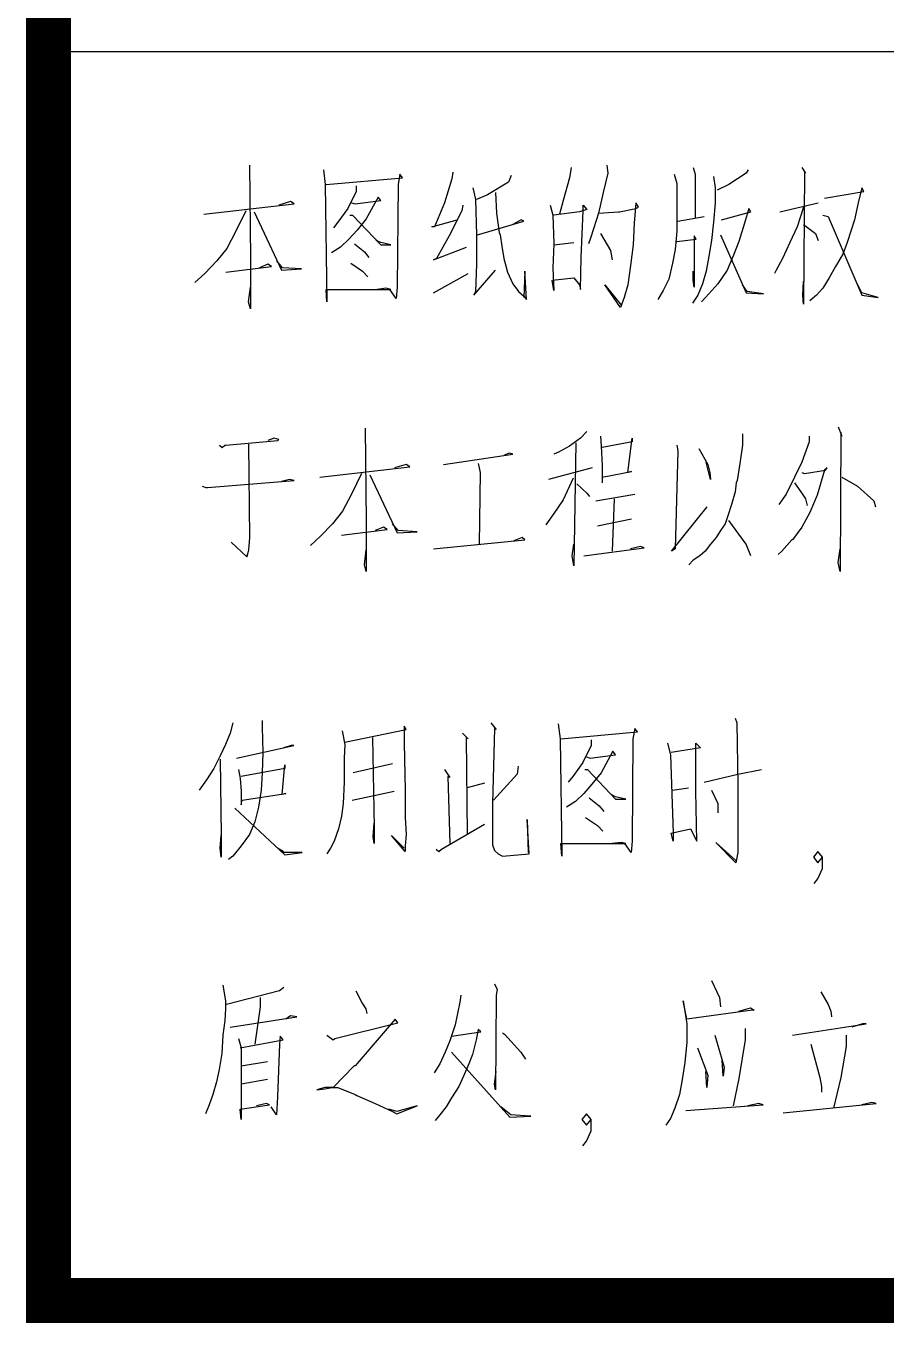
# Model space of a CAD drawing. Extents: x 39560 to 217760, y -140239 to 277665.
# Drawn here: x 136469 to 138409, y 160302 to 163228 of the extents above; entities that cross this region are included whole.
import ezdxf

# ---------------------------------------------------------------- set-up
doc = ezdxf.new("R2010")
doc.units = 0
doc.header["$LTSCALE"] = 1000
doc.header["$MEASUREMENT"] = 0
doc.layers.add('PUB_TITLE', color=4, linetype='Continuous')

# ---------------------------------------------------------------- blocks, each defined once
blk = doc.blocks.new('adasdcxcx')
at = {"layer": 'PUB_TITLE'}
for p, q in [((-2484, 39482.4), (-2484, 12460.5)), ((-2484, 15277.7), (4656, 15277.7)), ((-2030.5, 15021.3), (-2028.4, 14810.5)), ((-1863.9, 15011), (-1859.8, 14977.6)), ((-1304.7, 15016.1), (-1308.8, 14993)), ((-1224.5, 15021.3), (-1222.4, 15003.3)), ((-1029.2, 15016.1), (-1025.1, 15000.7)), ((-905.8, 15011), (-909.9, 15003.3)), ((-784.5, 15016.1), (-776.3, 15003.3)), ((-1857.8, 14977.6), (-1685, 14993)), ((-1691.2, 15000.7), (-1695.3, 14977.6)), ((-1685, 14993), (-1691.2, 15000.7)), ((-1574, 14990.4), (-1590.5, 14936.4)), ((-1572, 15005.8), (-1574, 14990.4)), ((-1446.5, 14982.7), (-1493.8, 14954.4)), ((-1440.4, 14998.1), (-1446.5, 14982.7)), ((-1308.8, 14993), (-1323.2, 14941.6)), ((-1222.4, 15003.3), (-1232.7, 14959.6)), ((-1072.3, 15000.7), (-1066.2, 14980.1)), ((-1066.2, 14980.1), (-1066.2, 14918.5)), ((-1025.1, 15000.7), (-1025.1, 14903)), ((-983.9, 14995.6), (-979.8, 14969.9)), ((-909.9, 15003.3), (-949, 14977.6)), ((-778.3, 15005.8), (-780.4, 14707.7)), ((-776.3, 15003.3), (-778.3, 15005.8)), ((-1859.8, 14977.6), (-1855.7, 14712.9)), ((-1789.9, 14962.1), (-1808.4, 14923.6)), ((-1789.9, 14975), (-1789.9, 14962.1)), ((-1695.3, 14977.6), (-1697.4, 14746.3)), ((-1526.7, 14969.9), (-1520.6, 14944.2)), ((-1493.8, 14954.4), (-1518.5, 14944.2)), ((-1475.3, 14959.6), (-1473.3, 14913.3)), ((-1232.7, 14959.6), (-1243, 14913.3)), ((-979.8, 14969.9), (-979.8, 14936.4)), ((-949, 14977.6), (-975.7, 14964.7)), ((-733.1, 14946.7), (-644.7, 14962.1)), ((-648.8, 14969.9), (-657, 14936.4)), ((-644.7, 14962.1), (-648.8, 14969.9)), ((-2133.3, 14910.7), (-1929.7, 14933.9)), ((-1937.9, 14939), (-1964.7, 14931.3)), ((-1929.7, 14933.9), (-1937.9, 14939)), ((-1808.4, 14923.6), (-1831, 14892.8)), ((-1800.2, 14936.4), (-1792, 14933.9)), ((-1792, 14933.9), (-1734.4, 14941.6)), ((-1740.6, 14949.3), (-1767.3, 14900.5)), ((-1734.4, 14941.6), (-1740.6, 14949.3)), ((-1590.5, 14936.4), (-1613.1, 14882.5)), ((-1549.3, 14931.3), (-1551.4, 14918.5)), ((-1520.6, 14944.2), (-1518.5, 14864.5)), ((-1352, 14931.3), (-1345.8, 14908.2)), ((-1323.2, 14941.6), (-1331.4, 14910.7)), ((-1277.9, 14931.3), (-1269.7, 14921)), ((-1277.9, 14918.5), (-1277.9, 14931.3)), ((-1195.7, 14915.9), (-1158.7, 14923.6)), ((-1158.7, 14936.4), (-1162.8, 14890.2)), ((-1152.5, 14926.2), (-1158.7, 14936.4)), ((-1158.7, 14923.6), (-1152.5, 14926.2)), ((-979.8, 14936.4), (-983.9, 14892.8)), ((-903.7, 14923.6), (-914, 14890.2)), ((-899.6, 14915.9), (-903.7, 14923.6)), ((-833.8, 14915.9), (-747.5, 14936.4)), ((-780.4, 14926.2), (-794.8, 14882.5)), ((-657, 14936.4), (-665.2, 14897.9)), ((-2038.7, 14918.5), (-2061.3, 14872.2)), ((-2020.2, 14915.9), (-1958.5, 14784.8)), ((-1831, 14892.8), (-1841.3, 14879.9)), ((-1804.3, 14908.2), (-1798.1, 14908.2)), ((-1798.1, 14908.2), (-1734.4, 14841.4)), ((-1767.3, 14900.5), (-1787.9, 14874.8)), ((-1619.3, 14882.5), (-1561.7, 14897.9)), ((-1551.4, 14918.5), (-1580.2, 14861.9)), ((-1516.4, 14864.5), (-1411.6, 14895.3)), ((-1473.3, 14913.3), (-1467.1, 14869.6)), ((-1417.8, 14897.9), (-1436.3, 14887.6)), ((-1411.6, 14895.3), (-1417.8, 14897.9)), ((-1345.8, 14908.2), (-1343.7, 14843.9)), ((-1286.2, 14915.9), (-1343.7, 14908.2)), ((-1269.7, 14921), (-1286.2, 14915.9)), ((-1282.1, 14813.1), (-1277.9, 14918.5)), ((-1243, 14913.3), (-1253.3, 14879.9)), ((-1243, 14913.3), (-1197.8, 14915.9)), ((-1197.8, 14915.9), (-1195.7, 14915.9)), ((-1066.2, 14918.5), (-1066.2, 14872.2)), ((-1064.1, 14895.3), (-1004.5, 14905.6)), ((-983.9, 14892.8), (-988, 14851.6)), ((-965.4, 14897.9), (-899.6, 14915.9)), ((-737.2, 14908.2), (-724.9, 14905.6)), ((-724.9, 14905.6), (-648.8, 14728.3)), ((-665.2, 14897.9), (-673.5, 14872.2)), ((-2061.3, 14872.2), (-2081.9, 14833.6)), ((-1787.9, 14874.8), (-1806.4, 14854.2)), ((-1613.1, 14882.5), (-1619.3, 14882.5)), ((-1518.5, 14864.5), (-1518.5, 14797.7)), ((-1467.1, 14869.6), (-1465, 14864.5)), ((-1465, 14864.5), (-1460.9, 14838.8)), ((-1253.3, 14879.9), (-1261.5, 14856.8)), ((-1238.9, 14867.1), (-1216.3, 14828.5)), ((-1162.8, 14890.2), (-1164.9, 14841.4)), ((-1066.2, 14872.2), (-1070.3, 14831.1)), ((-967.5, 14864.5), (-909.9, 14733.4)), ((-914, 14890.2), (-926.4, 14849.1)), ((-794.8, 14882.5), (-811.2, 14846.5)), ((-780.4, 14887.6), (-753.7, 14867.1)), ((-753.7, 14867.1), (-747.5, 14851.6)), ((-673.5, 14872.2), (-681.7, 14846.5)), ((-1824.9, 14836.2), (-1845.4, 14823.4)), ((-1806.4, 14854.2), (-1824.9, 14836.2)), ((-1794, 14843.9), (-1771.4, 14825.9)), ((-1734.4, 14846.5), (-1744.7, 14851.6)), ((-1711.8, 14841.4), (-1734.4, 14846.5)), ((-1734.4, 14841.4), (-1711.8, 14841.4)), ((-1615.1, 14807.9), (-1541.1, 14836.2)), ((-1580.2, 14861.9), (-1609, 14810.5)), ((-1460.9, 14838.8), (-1456.8, 14810.5)), ((-1343.7, 14843.9), (-1345.8, 14790)), ((-1343.7, 14841.4), (-1298.5, 14846.5)), ((-1261.5, 14856.8), (-1265.6, 14843.9)), ((-1164.9, 14841.4), (-1171, 14795.1)), ((-1066.2, 14849.1), (-1023, 14854.2)), ((-1027.1, 14861.9), (-1027.1, 14746.3)), ((-1023, 14854.2), (-1027.1, 14861.9)), ((-988, 14851.6), (-994.2, 14815.7)), ((-926.4, 14849.1), (-938.7, 14818.2)), ((-811.2, 14846.5), (-827.7, 14810.5)), ((-681.7, 14846.5), (-692, 14820.8)), ((-2104.5, 14805.4), (-2131.2, 14777.1)), ((-2081.9, 14833.6), (-2104.5, 14805.4)), ((-2028.4, 14810.5), (-2028.4, 14697.4)), ((-1956.4, 14790), (-1968.8, 14805.4)), ((-1771.4, 14825.9), (-1761.1, 14813.1)), ((-1609, 14810.5), (-1615.1, 14807.9)), ((-1456.8, 14810.5), (-1448.6, 14779.7)), ((-1284.1, 14741.1), (-1282.1, 14813.1)), ((-1216.3, 14828.5), (-1214.2, 14820.8)), ((-1214.2, 14820.8), (-1212.2, 14807.9)), ((-1070.3, 14831.1), (-1076.5, 14800.2)), ((-994.2, 14815.7), (-1000.4, 14782.2)), ((-938.7, 14818.2), (-953.1, 14784.8)), ((-827.7, 14810.5), (-842.1, 14784.8)), ((-692, 14820.8), (-708.4, 14792.5)), ((-2131.2, 14777.1), (-2153.8, 14756.5)), ((-2083.9, 14779.7), (-1981.1, 14792.5)), ((-1989.3, 14797.7), (-2007.8, 14790)), ((-1981.1, 14792.5), (-1989.3, 14797.7)), ((-1958.5, 14784.8), (-1913.3, 14787.4)), ((-1913.3, 14787.4), (-1956.4, 14790)), ((-1802.2, 14800.2), (-1775.5, 14782.2)), ((-1775.5, 14782.2), (-1763.2, 14769.4)), ((-1615.1, 14733.4), (-1537, 14777.1)), ((-1524.7, 14728.3), (-1475.3, 14784.8)), ((-1518.5, 14797.7), (-1520.6, 14736)), ((-1448.6, 14779.7), (-1436.3, 14754)), ((-1409.5, 14782.2), (-1411.6, 14723.1)), ((-1405.4, 14718), (-1409.5, 14782.2)), ((-1345.8, 14790), (-1343.7, 14738.6)), ((-1171, 14795.1), (-1177.2, 14751.4)), ((-1076.5, 14800.2), (-1084.7, 14764.3)), ((-1029.2, 14761.7), (-1029.2, 14782.2)), ((-1000.4, 14782.2), (-1008.6, 14754)), ((-953.1, 14784.8), (-973.6, 14754)), ((-842.1, 14784.8), (-846.2, 14777.1)), ((-708.4, 14792.5), (-722.8, 14766.8)), ((-2032.5, 14712.9), (-2028.4, 14746.3)), ((-1697.4, 14746.3), (-1699.4, 14720.6)), ((-1436.3, 14754), (-1423.9, 14736)), ((-1347.9, 14761.7), (-1298.5, 14766.8)), ((-1343.7, 14738.6), (-1347.9, 14761.7)), ((-1298.5, 14766.8), (-1286.2, 14751.4)), ((-1286.2, 14751.4), (-1284.1, 14741.1)), ((-1228.6, 14751.4), (-1191.6, 14705.1)), ((-1193.6, 14700), (-1228.6, 14751.4)), ((-1177.2, 14751.4), (-1185.4, 14723.1)), ((-1084.7, 14764.3), (-1097, 14738.6)), ((-1027.1, 14746.3), (-1029.2, 14761.7)), ((-1008.6, 14754), (-1018.9, 14728.3)), ((-973.6, 14754), (-994.2, 14730.8)), ((-907.9, 14736), (-918.1, 14751.4)), ((-782.4, 14728.3), (-780.4, 14759.1)), ((-722.8, 14766.8), (-737.2, 14743.7)), ((-648.8, 14733.4), (-663.2, 14761.7)), ((-1857.8, 14741.1), (-1711.8, 14741.1)), ((-1855.7, 14712.9), (-1857.8, 14741.1)), ((-1722.1, 14743.7), (-1742.6, 14741.1)), ((-1711.8, 14741.1), (-1722.1, 14743.7)), ((-1699.4, 14720.6), (-1713.8, 14741.1)), ((-1520.6, 14736), (-1524.7, 14728.3)), ((-1423.9, 14736), (-1411.6, 14725.7)), ((-1411.6, 14725.7), (-1405.4, 14718)), ((-1185.4, 14723.1), (-1193.6, 14700)), ((-1097, 14738.6), (-1109.3, 14718)), ((-1018.9, 14728.3), (-1031.2, 14710.3)), ((-994.2, 14730.8), (-1010.7, 14712.9)), ((-909.9, 14733.4), (-870.8, 14730.8)), ((-870.8, 14730.8), (-907.9, 14736)), ((-780.4, 14707.7), (-782.4, 14728.3)), ((-751.6, 14728.3), (-766, 14715.4)), ((-737.2, 14743.7), (-751.6, 14728.3)), ((-611.8, 14723.1), (-648.8, 14733.4)), ((-648.8, 14728.3), (-611.8, 14723.1)), ((-2028.4, 14697.4), (-2032.5, 14712.9)), ((-1769.3, 14428.3), (-1767.3, 14217.5)), ((-702.2, 14430.9), (-694, 14410.3)), ((-2083.9, 14389.7), (-1966.7, 14400)), ((-1975, 14405.2), (-1989.3, 14400)), ((-1964.7, 14402.6), (-1975, 14405.2)), ((-1966.7, 14400), (-1964.7, 14402.6)), ((-1284.1, 14405.2), (-1308.8, 14387.2)), ((-1269.7, 14420.6), (-1284.1, 14405.2)), ((-1238.9, 14410.3), (-1236.8, 14387.2)), ((-1166.9, 14397.4), (-1234.8, 14384.6)), ((-1177.2, 14328.1), (-1166.9, 14405.2)), ((-1166.9, 14405.2), (-1166.9, 14397.4)), ((-918.1, 14415.4), (-918.1, 14394.9)), ((-768, 14397.4), (-784.5, 14351.2)), ((-768, 14410.3), (-768, 14397.4)), ((-696.1, 14418), (-698.1, 14104.5)), ((-694, 14410.3), (-696.1, 14418)), ((-2098.3, 14389.7), (-2092.1, 14384.6)), ((-2092.1, 14384.6), (-2086, 14389.7)), ((-2086, 14389.7), (-2083.9, 14389.7)), ((-2032.5, 14392.3), (-2030.5, 14181.6)), ((-1592.5, 14346), (-1436.3, 14369.2)), ((-1444.5, 14371.7), (-1456.8, 14366.6)), ((-1436.3, 14369.2), (-1444.5, 14371.7)), ((-1333.5, 14374.3), (-1343.7, 14369.2)), ((-1308.8, 14387.2), (-1333.5, 14374.3)), ((-1294.4, 14394.9), (-1298.5, 14117.3)), ((-1236.8, 14387.2), (-1234.8, 14343.5)), ((-1064.1, 14376.9), (-1070.3, 14155.9)), ((-1066.2, 14389.7), (-1064.1, 14376.9)), ((-1016.8, 14382), (-996.3, 14346)), ((-918.1, 14389.7), (-924.3, 14348.6)), ((-918.1, 14394.9), (-918.1, 14389.7)), ((-1872.1, 14317.8), (-1668.6, 14340.9)), ((-1676.8, 14346), (-1703.6, 14338.3)), ((-1668.6, 14340.9), (-1676.8, 14346)), ((-1514.4, 14348.6), (-1510.3, 14328.1)), ((-1257.4, 14338.3), (-1356.1, 14312.6)), ((-1234.8, 14343.5), (-1234.8, 14304.9)), ((-990.1, 14312.6), (-1000.4, 14351.2)), ((-996.3, 14346), (-992.2, 14328.1)), ((-924.3, 14348.6), (-930.5, 14310.1)), ((-784.5, 14351.2), (-800.9, 14317.8)), ((-726.9, 14338.3), (-733.1, 14333.2)), ((-731, 14333.2), (-726.9, 14338.3)), ((-2125, 14294.6), (-1929.7, 14310.1)), ((-1940, 14312.6), (-1958.5, 14307.5)), ((-1929.7, 14310.1), (-1940, 14312.6)), ((-1777.6, 14325.5), (-1800.2, 14279.2)), ((-1759.1, 14322.9), (-1697.4, 14191.8)), ((-1510.3, 14328.1), (-1512.3, 14166.1)), ((-1300.6, 14315.2), (-1323.2, 14266.4)), ((-1234.8, 14317.8), (-1169, 14330.6)), ((-1169, 14330.6), (-1177.2, 14328.1)), ((-992.2, 14328.1), (-990.1, 14312.6)), ((-930.5, 14310.1), (-932.5, 14304.9)), ((-800.9, 14317.8), (-819.4, 14279.2)), ((-784.5, 14328.1), (-778.3, 14325.5)), ((-778.3, 14325.5), (-731, 14333.2)), ((-733.1, 14333.2), (-749.5, 14276.7)), ((-694, 14317.8), (-659.1, 14297.2)), ((-2137.4, 14297.2), (-2129.2, 14294.6)), ((-2129.2, 14294.6), (-2125, 14294.6)), ((-1800.2, 14279.2), (-1820.7, 14240.7)), ((-1292.3, 14302.4), (-1269.7, 14281.8)), ((-1269.7, 14281.8), (-1263.6, 14274.1)), ((-1249.2, 14263.8), (-1160.8, 14279.2)), ((-934.6, 14284.4), (-942.8, 14256.1)), ((-932.5, 14304.9), (-934.6, 14284.4)), ((-819.4, 14279.2), (-835.9, 14256.1)), ((-800.9, 14304.9), (-786.5, 14284.4)), ((-786.5, 14284.4), (-776.3, 14268.9)), ((-659.1, 14297.2), (-622.1, 14263.8)), ((-1323.2, 14266.4), (-1343.7, 14235.5)), ((-1208, 14268.9), (-1212.2, 14150.7)), ((-1078.5, 14150.7), (-998.3, 14251)), ((-942.8, 14256.1), (-951, 14230.4)), ((-776.3, 14268.9), (-772.2, 14253.5)), ((-749.5, 14276.7), (-766, 14238.1)), ((-622.1, 14263.8), (-618, 14251)), ((-1820.7, 14240.7), (-1843.4, 14212.4)), ((-1343.7, 14235.5), (-1362.2, 14209.8)), ((-1169, 14222.7), (-1245, 14207.3)), ((-951, 14230.4), (-957.2, 14212.4)), ((-909.9, 14166.1), (-949, 14220.1)), ((-766, 14238.1), (-784.5, 14204.7)), ((-1843.4, 14212.4), (-1870.1, 14184.1)), ((-1822.8, 14186.7), (-1720, 14199.6)), ((-1767.3, 14217.5), (-1767.3, 14104.5)), ((-1728.2, 14204.7), (-1746.7, 14197)), ((-1720, 14199.6), (-1728.2, 14204.7)), ((-1695.3, 14197), (-1707.7, 14212.4)), ((-1697.4, 14191.8), (-1652.2, 14194.4)), ((-1652.2, 14194.4), (-1695.3, 14197)), ((-967.5, 14197), (-977.8, 14181.6)), ((-957.2, 14212.4), (-967.5, 14197)), ((-784.5, 14204.7), (-805.1, 14176.4)), ((-2071.6, 14171.3), (-2036.6, 14137.9)), ((-2036.6, 14137.9), (-2071.6, 14171.3)), ((-2030.5, 14181.6), (-2032.5, 14153.3)), ((-1870.1, 14184.1), (-1892.7, 14163.6)), ((-1615.1, 14155.9), (-1409.5, 14176.4)), ((-1415.7, 14181.6), (-1434.2, 14173.9)), ((-1409.5, 14176.4), (-1415.7, 14181.6)), ((-1302.6, 14140.4), (-1298.5, 14166.1)), ((-1148.4, 14161), (-1171, 14155.9)), ((-1140.2, 14158.4), (-1148.4, 14161)), ((-990.1, 14166.1), (-1002.4, 14150.7)), ((-977.8, 14181.6), (-990.1, 14166.1)), ((-899.6, 14140.4), (-909.9, 14166.1)), ((-807.1, 14176.4), (-829.7, 14150.7)), ((-805.1, 14176.4), (-807.1, 14176.4)), ((-2032.5, 14153.3), (-2036.6, 14137.9)), ((-2036.6, 14137.9), (-2034.6, 14145.6)), ((-1771.4, 14119.9), (-1767.3, 14153.3)), ((-1298.5, 14117.3), (-1302.6, 14140.4)), ((-1275.9, 14140.4), (-1140.2, 14158.4)), ((-1070.3, 14155.9), (-1078.5, 14150.7)), ((-1014.8, 14140.4), (-1029.2, 14130.2)), ((-1002.4, 14150.7), (-1014.8, 14140.4)), ((-829.7, 14150.7), (-837.9, 14143)), ((-702.2, 14125), (-698.1, 14155.9)), ((-1767.3, 14104.5), (-1771.4, 14119.9)), ((-1029.2, 14130.2), (-1039.4, 14119.9)), ((-698.1, 14104.5), (-702.2, 14125)), ((-2068, 13763.5), (-2074.1, 13740.4)), ((-2002.2, 13768.7), (-2002.2, 13753.3)), ((-2002.2, 13753.3), (-2000.1, 13696.7)), ((-1681.4, 13755.8), (-1681.4, 13717.3)), ((-1677.3, 13748.1), (-1681.4, 13755.8)), ((-1486.1, 13763.5), (-1473.8, 13748.1)), ((-1333.9, 13761), (-1329.8, 13727.6)), ((-935.1, 13773.8), (-931, 13763.5)), ((-931, 13763.5), (-928.9, 13622.2)), ((-2074.1, 13740.4), (-2084.4, 13714.7)), ((-1821.2, 13745.6), (-1815.1, 13714.7)), ((-1815.1, 13719.9), (-1677.3, 13748.1)), ((-1753.4, 13730.1), (-1749.3, 13527.1)), ((-1549.8, 13740.4), (-1537.5, 13727.6)), ((-1541.6, 13730.1), (-1539.5, 13511.7)), ((-1537.5, 13727.6), (-1541.6, 13730.1)), ((-1477.9, 13750.7), (-1482, 13581.1)), ((-1473.8, 13748.1), (-1477.9, 13750.7)), ((-1329.8, 13727.6), (-1325.7, 13462.8)), ((-1327.8, 13727.6), (-1155.1, 13743)), ((-1259.9, 13725), (-1259.9, 13712.1)), ((-1165.3, 13727.6), (-1167.4, 13496.3)), ((-1161.2, 13750.7), (-1165.3, 13727.6)), ((-1155.1, 13743), (-1161.2, 13750.7)), ((-2084.4, 13714.7), (-2096.7, 13689)), ((-2059.7, 13683.9), (-1930.2, 13712.1)), ((-2000.1, 13696.7), (-2002.2, 13650.5)), ((-1936.4, 13712.1), (-1952.8, 13707)), ((-1930.2, 13712.1), (-1936.4, 13712.1)), ((-1815.1, 13714.7), (-1817.1, 13683.9)), ((-1681.4, 13717.3), (-1679.4, 13611.9)), ((-1259.9, 13712.1), (-1278.4, 13673.6)), ((-1210.6, 13699.3), (-1237.3, 13650.5)), ((-1204.4, 13691.6), (-1210.6, 13699.3)), ((-1087.2, 13717.3), (-1081, 13691.6)), ((-1013.2, 13707), (-1079, 13696.7)), ((-1023.5, 13717.3), (-1013.2, 13707)), ((-1023.5, 13609.3), (-1023.5, 13717.3)), ((-2096.7, 13689), (-2111.1, 13660.7)), ((-2096.7, 13681.3), (-2094.7, 13509.1)), ((-1956.9, 13601.6), (-1950.8, 13668.4)), ((-1950.8, 13668.4), (-1950.8, 13660.7)), ((-1817.1, 13683.9), (-1817.1, 13629.9)), ((-1708.1, 13671), (-1796.6, 13650.5)), ((-1424.4, 13665.9), (-1426.5, 13647.9)), ((-1278.4, 13673.6), (-1301, 13642.7)), ((-1270.2, 13686.4), (-1262, 13683.9)), ((-1262, 13683.9), (-1204.4, 13691.6)), ((-1081, 13691.6), (-1074.9, 13514.2)), ((-2127.6, 13635), (-2144, 13611.9)), ((-2111.1, 13660.7), (-2127.6, 13635)), ((-2055.6, 13658.2), (-2051.5, 13637.6)), ((-2051.5, 13637.6), (-2049.5, 13609.3)), ((-1950.8, 13660.7), (-2049.5, 13642.7)), ((-2002.2, 13650.5), (-2004.2, 13611.9)), ((-1590.9, 13658.2), (-1578.6, 13640.2)), ((-1582.7, 13642.7), (-1578.6, 13491.1)), ((-1578.6, 13640.2), (-1582.7, 13642.7)), ((-1426.5, 13647.9), (-1479.9, 13588.8)), ((-1301, 13642.7), (-1311.3, 13629.9)), ((-1274.3, 13658.2), (-1268.1, 13658.2)), ((-1268.1, 13658.2), (-1204.4, 13591.3)), ((-1237.3, 13650.5), (-1257.9, 13624.8)), ((-1005, 13629.9), (-928.9, 13647.9)), ((-928.9, 13647.9), (-875.4, 13658.2)), ((-2049.5, 13609.3), (-2049.5, 13578.5)), ((-2004.2, 13611.9), (-2010.4, 13573.4)), ((-1817.1, 13629.9), (-1819.2, 13581.1)), ((-1798.6, 13588.8), (-1704, 13609.3)), ((-1679.4, 13611.9), (-1679.4, 13557.9)), ((-1500.5, 13627.3), (-1539.5, 13617)), ((-1257.9, 13624.8), (-1276.4, 13604.2)), ((-1076.9, 13611.9), (-1039.9, 13617)), ((-1021.4, 13496.3), (-1023.5, 13609.3)), ((-988.5, 13611.9), (-974.1, 13581.1)), ((-928.9, 13622.2), (-928.9, 13534.8)), ((-2049.5, 13578.5), (-2047.4, 13588.8)), ((-2047.4, 13588.8), (-1948.7, 13604.2)), ((-1948.7, 13604.2), (-1956.9, 13601.6)), ((-1819.2, 13581.1), (-1823.3, 13552.8)), ((-1482, 13581.1), (-1482, 13509.1)), ((-1294.9, 13586.2), (-1315.4, 13573.4)), ((-1276.4, 13604.2), (-1294.9, 13586.2)), ((-1264, 13593.9), (-1241.4, 13575.9)), ((-1241.4, 13575.9), (-1231.1, 13563.1)), ((-1204.4, 13596.5), (-1214.7, 13601.6)), ((-1181.8, 13591.3), (-1204.4, 13596.5)), ((-1204.4, 13591.3), (-1181.8, 13591.3)), ((-974.1, 13581.1), (-974.1, 13560.5)), ((-2063.8, 13570.8), (-1950.8, 13465.4)), ((-2010.4, 13573.4), (-2018.6, 13539.9)), ((-1823.3, 13552.8), (-1829.5, 13524.5)), ((-1679.4, 13557.9), (-1679.4, 13550.2)), ((-1679.4, 13550.2), (-1677.3, 13511.7)), ((-1272.3, 13550.2), (-1245.5, 13532.2)), ((-2018.6, 13539.9), (-2030.9, 13511.7)), ((-1829.5, 13524.5), (-1839.7, 13496.3)), ((-1751.3, 13506.5), (-1749.3, 13537.4)), ((-1749.3, 13527.1), (-1749.3, 13491.1)), ((-1597.1, 13478.3), (-1500.5, 13534.8)), ((-1403.8, 13545.1), (-1401.8, 13470.6)), ((-1399.7, 13468), (-1403.8, 13545.1)), ((-1245.5, 13532.2), (-1233.2, 13519.4)), ((-1079, 13514.2), (-1035.8, 13524.5)), ((-1035.8, 13524.5), (-1021.4, 13496.3)), ((-928.9, 13534.8), (-928.9, 13470.6)), ((-2096.7, 13480.8), (-2094.7, 13509.1)), ((-2094.7, 13509.1), (-2094.7, 13460.3)), ((-2030.9, 13511.7), (-2049.5, 13486)), ((-1839.7, 13496.3), (-1848, 13480.8)), ((-1749.3, 13491.1), (-1751.3, 13506.5)), ((-1710.2, 13509.1), (-1681.4, 13480.8)), ((-1679.4, 13473.1), (-1710.2, 13509.1)), ((-1677.3, 13511.7), (-1679.4, 13486)), ((-1482, 13509.1), (-1482, 13488.5)), ((-1482, 13488.5), (-1477.9, 13475.7)), ((-1327.8, 13491.1), (-1181.8, 13491.1)), ((-1325.7, 13462.8), (-1327.8, 13491.1)), ((-1192.1, 13493.7), (-1212.6, 13491.1)), ((-1181.8, 13491.1), (-1192.1, 13493.7)), ((-1169.5, 13470.6), (-1183.8, 13491.1)), ((-1167.4, 13496.3), (-1169.5, 13470.6)), ((-1074.9, 13496.3), (-1079, 13514.2)), ((-1074.9, 13514.2), (-1074.9, 13496.3)), ((-978.2, 13493.7), (-933, 13452.6)), ((-933, 13447.4), (-978.2, 13493.7)), ((-2094.7, 13460.3), (-2096.7, 13480.8)), ((-2068, 13462.8), (-2078.2, 13455.1)), ((-2049.5, 13486), (-2068, 13462.8)), ((-1954.9, 13473.1), (-1967.2, 13480.8)), ((-1952.8, 13470.6), (-1954.9, 13473.1)), ((-1911.7, 13470.6), (-1952.8, 13470.6)), ((-1950.8, 13465.4), (-1911.7, 13470.6)), ((-1848, 13480.8), (-1856.2, 13468)), ((-1679.4, 13486), (-1679.4, 13473.1)), ((-1609.5, 13478.3), (-1603.3, 13473.1)), ((-1603.3, 13473.1), (-1597.1, 13478.3)), ((-1477.9, 13475.7), (-1469.6, 13468)), ((-1469.6, 13468), (-1459.4, 13462.8)), ((-1459.4, 13462.8), (-1399.7, 13468)), ((-928.9, 13470.6), (-933, 13447.4)), ((-748, 13473.1), (-758.2, 13460.3)), ((-758.2, 13460.3), (-748, 13447.4)), ((-737.7, 13460.3), (-748, 13473.1)), ((-748, 13447.4), (-737.7, 13460.3)), ((-737.7, 13434.6), (-737.7, 13460.3)), ((-748, 13411.4), (-737.7, 13434.6)), ((-756.2, 13401.2), (-748, 13411.4)), ((-2090.6, 13171.9), (-2084.4, 13136)), ((-1952.8, 13166.8), (-1963.1, 13159.1)), ((-1477.9, 13174.5), (-1471.7, 13161.7)), ((-988.5, 13182.2), (-970, 13143.7)), ((-1963.1, 13159.1), (-2082.3, 13128.3)), ((-2006.3, 13143.7), (-2006.3, 13123.1)), ((-1790.4, 13159.1), (-1776, 13130.8)), ((-1553.9, 13148.8), (-1556, 13133.4)), ((-1473.8, 13148.8), (-1475.8, 12935.5)), ((-1471.7, 13161.7), (-1473.8, 13148.8)), ((-970, 13143.7), (-968, 13123.1)), ((-741.8, 13156.5), (-725.3, 13128.3)), ((-2084.4, 13118), (-2086.5, 13092.3)), ((-2084.4, 13136), (-2084.4, 13118)), ((-2006.3, 13123.1), (-2018.6, 13038.3)), ((-1776, 13130.8), (-1767.8, 13118)), ((-1767.8, 13118), (-1765.7, 13107.7)), ((-1556, 13133.4), (-1566.3, 13082)), ((-1052.3, 13136), (-1044, 13084.6)), ((-1044, 13094.8), (-1052.3, 13136)), ((-896, 13115.4), (-1044, 13094.8)), ((-926.8, 13112.8), (-900.1, 13120.5)), ((-900.1, 13120.5), (-891.9, 13115.4)), ((-891.9, 13115.4), (-896, 13115.4)), ((-725.3, 13128.3), (-719.2, 13112.8)), ((-719.2, 13112.8), (-717.1, 13100)), ((-2086.5, 13092.3), (-2090.6, 13058.9)), ((-2074.1, 13076.8), (-1924, 13100)), ((-1938.4, 13102.6), (-1948.7, 13094.8)), ((-1924, 13100), (-1938.4, 13102.6)), ((-1837.7, 13051.1), (-1695.8, 13087.1)), ((-1702, 13094.8), (-1792.4, 12989.5)), ((-1695.8, 13087.1), (-1702, 13094.8)), ((-1566.3, 13082), (-1578.6, 13046)), ((-1044, 13084.6), (-1044, 13043.4)), ((-805.5, 13058.9), (-639, 13084.6)), ((-647.2, 13084.6), (-671.9, 13076.8)), ((-639, 13084.6), (-647.2, 13084.6)), ((-2090.6, 13058.9), (-2092.6, 13017.7)), ((-2055.6, 13051.1), (-2049.5, 13030.6)), ((-1961, 13056.3), (-1963.1, 13038.3)), ((-1954.9, 13048.6), (-1961, 13056.3)), ((-1856.2, 13058.9), (-1841.8, 13048.6)), ((-1841.8, 13048.6), (-1837.7, 13051.1)), ((-1574.5, 13056.3), (-1508.7, 13066.6)), ((-1514.9, 13071.7), (-1519, 13048.6)), ((-1508.7, 13066.6), (-1514.9, 13071.7)), ((-1459.4, 13064), (-1455.2, 13061.4)), ((-1455.2, 13061.4), (-1418.2, 13020.3)), ((-980.3, 13058.9), (-959.7, 12986.9)), ((-912.4, 13074.3), (-912.4, 13048.6)), ((-684.2, 13058.9), (-684.2, 13033.2)), ((-2051.5, 13030.6), (-1954.9, 13048.6)), ((-2049.5, 13030.6), (-2049.5, 12868.7)), ((-1963.1, 13038.3), (-1967.2, 12920.1)), ((-1588.9, 13020.3), (-1601.2, 12994.6)), ((-1578.6, 13046), (-1588.9, 13020.3)), ((-1574.5, 13020.3), (-1442.9, 12873.8)), ((-1519, 13048.6), (-1527.2, 13015.2)), ((-1418.2, 13020.3), (-1408, 13004.9)), ((-1044, 13043.4), (-1048.1, 12997.2)), ((-1019.4, 13030.6), (-996.7, 12968.9)), ((-912.4, 13048.6), (-926.8, 12961.2)), ((-764.4, 13038.3), (-743.9, 12963.8)), ((-684.2, 13033.2), (-696.6, 12963.8)), ((-2092.6, 13017.7), (-2098.8, 12981.8)), ((-2049.5, 12989.5), (-1989.8, 12999.7)), ((-1601.2, 12994.6), (-1613.6, 12974)), ((-1535.4, 12994.6), (-1547.8, 12966.3)), ((-1527.2, 13015.2), (-1535.4, 12994.6)), ((-1048.1, 12997.2), (-1054.3, 12958.6)), ((-961.8, 12966.3), (-963.9, 13002.3)), ((-2098.8, 12981.8), (-2105, 12953.5)), ((-1794.5, 12989.5), (-1841.8, 12940.6)), ((-1792.4, 12989.5), (-1794.5, 12989.5)), ((-1547.8, 12966.3), (-1558.1, 12943.2)), ((-1477.9, 12948.3), (-1473.8, 12976.6)), ((-998.8, 12940.6), (-1000.9, 12976.6)), ((-996.7, 12968.9), (-998.8, 12940.6)), ((-959.7, 12986.9), (-961.8, 12966.3)), ((-743.9, 12963.8), (-739.7, 12943.2)), ((-696.6, 12963.8), (-713, 12894.4)), ((-2105, 12953.5), (-2113.2, 12925.2)), ((-1989.8, 12958.6), (-2049.5, 12948.3)), ((-1860.3, 12940.6), (-1878.8, 12935.5)), ((-1878.8, 12935.5), (-1860.3, 12938.1)), ((-1860.3, 12938.1), (-1843.8, 12940.6)), ((-1841.8, 12940.6), (-1860.3, 12940.6)), ((-1843.8, 12940.6), (-1831.5, 12940.6)), ((-1831.5, 12940.6), (-1792.4, 12925.2)), ((-1558.1, 12943.2), (-1574.5, 12917.5)), ((-1475.8, 12935.5), (-1477.9, 12948.3)), ((-1054.3, 12958.6), (-1060.5, 12925.2)), ((-926.8, 12961.2), (-939.2, 12899.5)), ((-739.7, 12943.2), (-739.7, 12930.4)), ((-2113.2, 12925.2), (-2121.4, 12902.1)), ((-1991.9, 12904.7), (-2014.5, 12899.5)), ((-1985.7, 12902.1), (-1991.9, 12904.7)), ((-1967.2, 12920.1), (-1969.3, 12879)), ((-1792.4, 12925.2), (-1788.3, 12922.6)), ((-1788.3, 12922.6), (-1747.2, 12904.7)), ((-1747.2, 12904.7), (-1708.1, 12886.7)), ((-1574.5, 12917.5), (-1586.8, 12896.9)), ((-1060.5, 12925.2), (-1070.8, 12894.4)), ((-881.6, 12904.7), (-906.3, 12899.5)), ((-871.3, 12902.1), (-881.6, 12904.7)), ((-826.1, 12884.1), (-616.4, 12904.7)), ((-626.7, 12907.2), (-649.3, 12902.1)), ((-616.4, 12904.7), (-626.7, 12907.2)), ((-2121.4, 12902.1), (-2129.6, 12881.5)), ((-2051.5, 12891.8), (-1985.7, 12902.1)), ((-2049.5, 12868.7), (-2051.5, 12891.8)), ((-1969.3, 12879), (-1981.6, 12896.9)), ((-1697.9, 12886.7), (-1716.4, 12891.8)), ((-1708.1, 12886.7), (-1697.9, 12881.5)), ((-1652.6, 12899.5), (-1697.9, 12886.7)), ((-1697.9, 12881.5), (-1652.6, 12899.5)), ((-1601.2, 12879), (-1611.5, 12866.1)), ((-1586.8, 12896.9), (-1601.2, 12879)), ((-1440.9, 12879), (-1463.5, 12896.9)), ((-1442.9, 12873.8), (-1395.6, 12876.4)), ((-1397.7, 12876.4), (-1440.9, 12879)), ((-1395.6, 12876.4), (-1397.7, 12876.4)), ((-1270.2, 12881.5), (-1280.5, 12868.7)), ((-1259.9, 12868.7), (-1270.2, 12881.5)), ((-1070.8, 12894.4), (-1081, 12871.2)), ((-1046.1, 12889.2), (-871.3, 12902.1)), ((-1280.5, 12868.7), (-1270.2, 12855.8)), ((-1270.2, 12855.8), (-1259.9, 12868.7)), ((-1259.9, 12843), (-1259.9, 12868.7)), ((-1081, 12871.2), (-1091.3, 12855.8)), ((-1278.4, 12809.6), (-1270.2, 12819.8)), ((-1270.2, 12819.8), (-1259.9, 12843)), ((-2484, 12460.5), (4656, 12460.5))]:
    blk.add_line(p, q, dxfattribs=at)
at = {"layer": 'PUB_TITLE', "const_width": 102, "elevation": 8.3}
blk.add_lwpolyline([(4656, 39482.4), (-2484, 39482.4), (-2484, 12460.5), (4656, 12460.5)], dxfattribs=at)

msp = doc.modelspace()

# ---------------------------------------------------------------- block references
msp.add_blockref('adasdcxcx', (139003.723, 147892.38))

doc.saveas('drawing.dxf')
